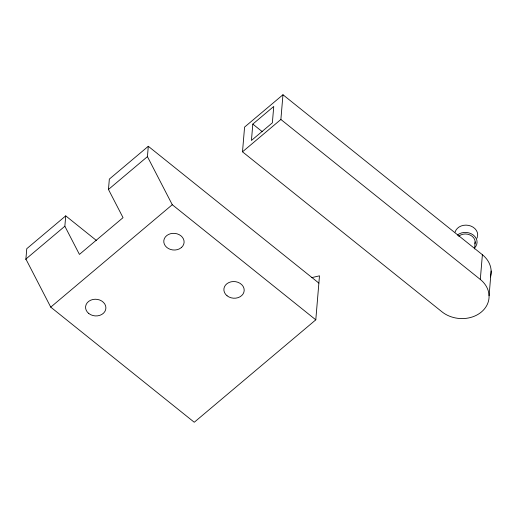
<?xml version="1.0" encoding="UTF-8"?>
<svg xmlns="http://www.w3.org/2000/svg" width="517" height="517" viewBox="0 0 517 517"><rect width="100%" height="100%" fill="white"/><g stroke="black" fill="none" stroke-linecap="round" stroke-linejoin="round"><path stroke-width="0.78" d="M25.85 259.605L26.768 248.696L65.724 215.867L96.563 240.599M318.873 283.109L148.295 146.279L109.339 179.108L108.467 189.468L123.04 217.657L79.424 254.409L64.858 226.226L65.724 215.867M64.858 226.226L25.895 259.056L50.744 307.137L194.256 422.253L315.79 319.836L172.277 204.719L147.429 156.638L148.295 146.279M482.387 254.719L480.312 279.451A27.996 22.935 4.8 0 1 481.463 311.938A27.996 22.935 4.8 0 1 441.932 311.79L242.499 151.817L244.58 127.092L282.961 94.747L482.387 254.719A27.996 22.935 4.8 0 1 490.407 276.938M252.813 124.099L251.436 140.462L272.375 122.82L273.745 106.457L252.813 124.099L262.261 131.68M242.499 151.817L280.88 119.472L282.961 94.747M315.79 319.836L319.487 275.832L311.628 277.655M474.574 248.91L475.168 241.833M489.076 295.724L491.15 270.992M108.467 189.468L147.429 156.638M50.744 307.137L172.277 204.719M280.88 119.472L480.312 279.451M458.708 236.237A9.545 7.82 4.8 0 1 470.166 235.035A9.545 7.82 4.8 0 1 474.916 243.856M457.319 235.125A11.452 9.384 4.8 0 1 473.217 234.97A11.452 9.384 4.8 0 1 474.457 248.031M477.385 236.999A11.452 9.384 4.8 0 1 476.945 238.163M455.122 232.055A11.452 9.384 4.8 0 1 468.525 225.38A11.452 9.384 4.8 0 1 477.534 236.405M181.338 247.617L179.283 248.935A10.178 8.337 4.8 0 1 163.844 242.376A10.178 8.337 4.8 0 1 177.144 233.846A10.178 8.337 4.8 0 1 181.338 247.617M227.06 295.769A10.178 8.337 4.8 0 0 243.927 292.086A10.178 8.337 4.8 0 0 231.118 281.81A10.178 8.337 4.8 0 0 227.06 295.769M88.75 313.47A10.178 8.337 4.8 0 0 105.623 309.793A10.178 8.337 4.8 0 0 92.814 299.511A10.178 8.337 4.8 0 0 88.75 313.47"/></g></svg>
